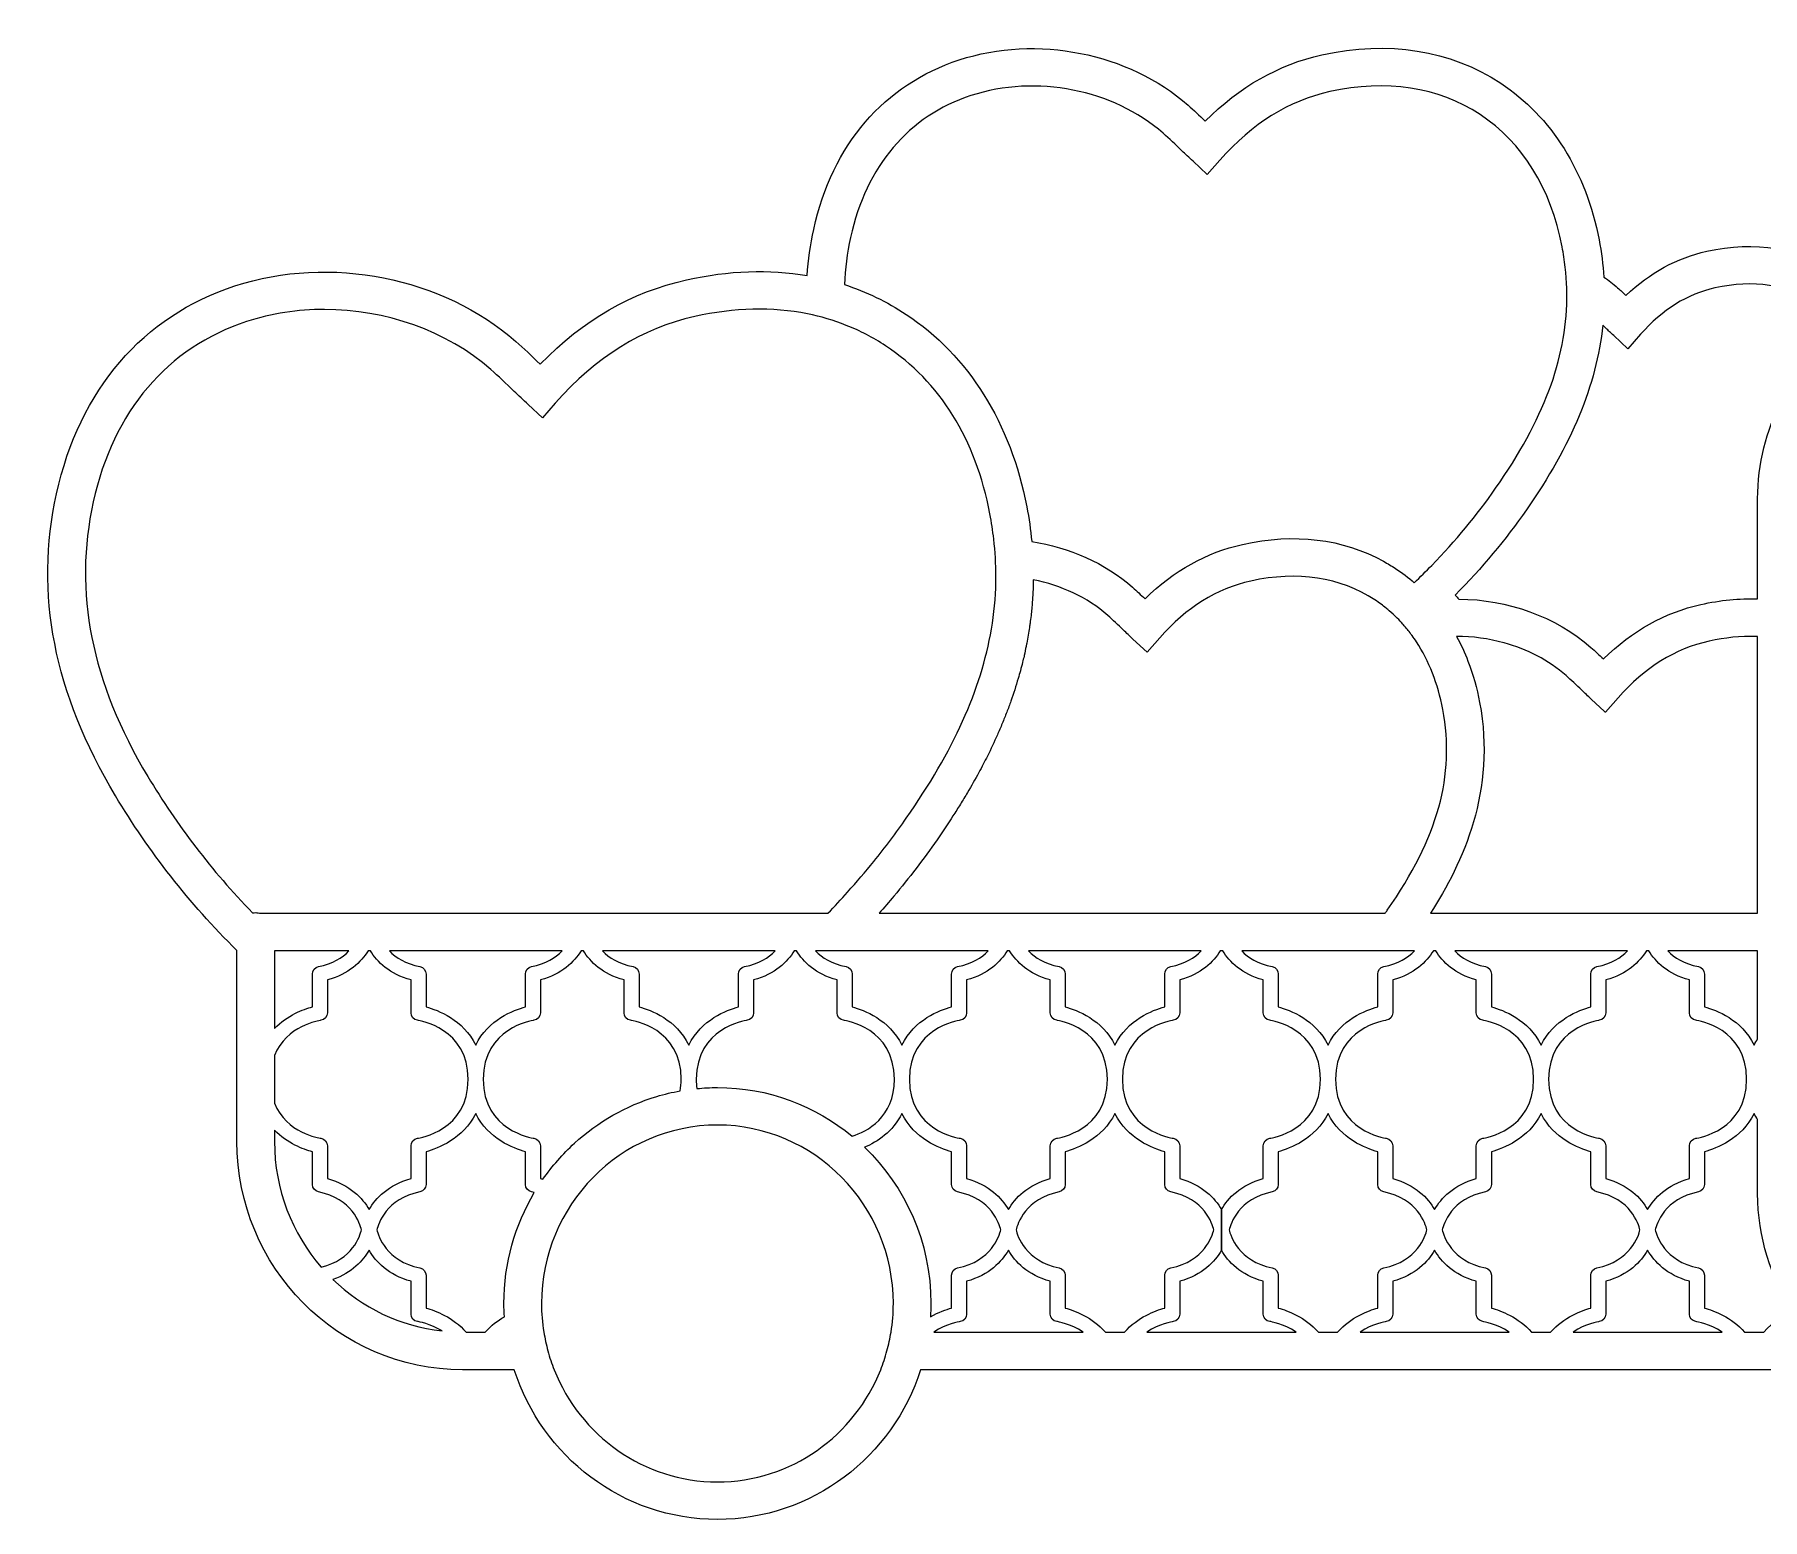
# Model space of a CAD drawing. Extents: x 14 to 2068, y -1996 to -61.
# Drawn here: x 446.2 to 676.1, y -1557.9 to -1360.3 of the extents above; entities that cross this region are included whole.
import ezdxf

# ---------------------------------------------------------------- set-up
doc = ezdxf.new("R2010")
doc.units = 0
doc.header["$MEASUREMENT"] = 0
doc.layers.add('Layer 1', color=7, linetype='Continuous', lineweight=0)

msp = doc.modelspace()

# ---------------------------------------------------------------- linework, layer by layer
at = {"layer": 'Layer 1'}
for points, knots in [([(764.57, -1394.23), (764.57, -1394.23), (703.01, -1394.23), (703.01, -1394.23), (698.81, -1394.23), (694.84, -1395.18), (691.28, -1396.89), (689.84, -1394.91), (688.07, -1393.21), (686.05, -1391.88), (681.22, -1388.7), (675.07, -1387.72), (668.73, -1389.13), (664.77, -1390.01), (661.16, -1391.99), (657.96, -1395.01), (657.59, -1394.66), (657.23, -1394.33), (656.86, -1394), (656.28, -1393.48), (655.66, -1393), (655.01, -1392.56), (654.91, -1390.92), (654.7, -1389.28), (654.39, -1387.63), (652.68, -1378.61), (648.03, -1371.2), (641.3, -1366.77), (634.58, -1362.34), (626.34, -1361.04), (617.48, -1363.01), (611.75, -1364.28), (606.54, -1367.24), (601.96, -1371.8), (601.16, -1371.04), (600.43, -1370.36), (599.68, -1369.69), (591.78, -1362.72), (579.54, -1360.3), (569.22, -1363.67), (559.22, -1366.94), (552.34, -1374.94), (549.86, -1386.22), (549.41, -1388.27), (549.12, -1390.31), (549, -1392.36), (543.95, -1391.5), (538.54, -1391.69), (532.93, -1392.94), (525.62, -1394.56), (519.23, -1398.24), (513.46, -1404.16), (512.28, -1403.04), (511.27, -1402.08), (510.19, -1401.13), (500.5, -1392.57), (485.48, -1389.61), (472.82, -1393.74), (460.56, -1397.74), (452.13, -1407.57), (449.08, -1421.41), (446.16, -1434.72), (448.73, -1447.87), (456.93, -1461.6), (461.37, -1469.02), (466.71, -1475.85), (473.09, -1482.2), (473.09, -1482.2), (473.09, -1507.6), (473.09, -1507.6), (473.09, -1524.34), (486.56, -1537.96), (503.11, -1537.96), (503.11, -1537.96), (510.01, -1537.96), (510.01, -1537.96), (513.69, -1549.51), (524.42, -1557.89), (537.04, -1557.89), (549.67, -1557.89), (560.4, -1549.51), (564.09, -1537.96), (564.09, -1537.96), (688.19, -1537.96), (688.19, -1537.96), (688.58, -1538.22), (688.98, -1538.47), (689.39, -1538.7), (693.29, -1549.87), (703.83, -1557.89), (716.18, -1557.89), (727.14, -1557.89), (736.66, -1551.58), (741.4, -1542.37), (741.4, -1542.37), (764.57, -1542.37), (764.57, -1542.37), (779.75, -1542.37), (792.09, -1529.88), (792.09, -1514.53), (792.09, -1514.53), (792.09, -1422.06), (792.09, -1422.06), (792.09, -1406.71), (779.75, -1394.23), (764.57, -1394.23)], [0, 0, 0, 0, 1, 1, 1, 2, 2, 2, 3, 3, 3, 4, 4, 4, 5, 5, 5, 6, 6, 6, 7, 7, 7, 8, 8, 8, 9, 9, 9, 10, 10, 10, 11, 11, 11, 12, 12, 12, 13, 13, 13, 14, 14, 14, 15, 15, 15, 16, 16, 16, 17, 17, 17, 18, 18, 18, 19, 19, 19, 20, 20, 20, 21, 21, 21, 22, 22, 22, 23, 23, 23, 24, 24, 24, 25, 25, 25, 26, 26, 26, 27, 27, 27, 28, 28, 28, 29, 29, 29, 30, 30, 30, 31, 31, 31, 32, 32, 32, 33, 33, 33, 34, 34, 34, 35, 35, 35, 35]), ([(554.75, -1387.3), (556.83, -1377.82), (562.52, -1371.12), (570.78, -1368.42), (579.47, -1365.58), (589.75, -1367.6), (596.37, -1373.44), (597.19, -1374.16), (597.98, -1374.92), (598.87, -1375.76), (599.33, -1376.2), (599.82, -1376.66), (600.35, -1377.16), (600.35, -1377.16), (602.23, -1378.92), (602.23, -1378.92), (602.23, -1378.92), (603.93, -1376.99), (603.93, -1376.99), (608.27, -1372.09), (613.06, -1369.11), (618.56, -1367.89), (626.07, -1366.22), (632.98, -1367.27), (638.55, -1370.94), (644.22, -1374.68), (648, -1380.77), (649.47, -1388.56), (649.55, -1389), (649.63, -1389.44), (649.69, -1389.87), (649.98, -1391.74), (650.12, -1393.59), (650.09, -1395.44), (650.02, -1403.55), (646.97, -1411.58), (640.62, -1420.67), (638.11, -1424.27), (635.28, -1427.69), (632.11, -1430.94), (631.36, -1431.72), (630.59, -1432.49), (629.79, -1433.24), (629, -1432.55), (628.17, -1431.92), (627.3, -1431.35), (626.78, -1431.01), (626.25, -1430.69), (625.71, -1430.39), (620.27, -1427.39), (613.83, -1426.6), (606.94, -1428.14), (602.16, -1429.2), (597.8, -1431.63), (593.96, -1435.37), (593.39, -1434.84), (592.85, -1434.34), (592.31, -1433.85), (588.64, -1430.61), (583.88, -1428.53), (578.88, -1427.76), (578.73, -1426.22), (578.51, -1424.69), (578.22, -1423.14), (576.12, -1412.06), (570.42, -1402.97), (562.17, -1397.53), (559.6, -1395.84), (556.85, -1394.51), (553.95, -1393.57), (554.02, -1391.48), (554.29, -1389.39), (554.75, -1387.3)], [0, 0, 0, 0, 1, 1, 1, 2, 2, 2, 3, 3, 3, 4, 4, 4, 5, 5, 5, 6, 6, 6, 7, 7, 7, 8, 8, 8, 9, 9, 9, 10, 10, 10, 11, 11, 11, 12, 12, 12, 13, 13, 13, 14, 14, 14, 15, 15, 15, 16, 16, 16, 17, 17, 17, 18, 18, 18, 19, 19, 19, 20, 20, 20, 21, 21, 21, 22, 22, 22, 23, 23, 23, 24, 24, 24, 24]), ([(654.88, -1398.98), (655.01, -1399.1), (655.14, -1399.23), (655.28, -1399.36), (655.61, -1399.67), (655.96, -1400), (656.33, -1400.35), (656.33, -1400.35), (658.21, -1402.11), (658.21, -1402.11), (658.21, -1402.11), (659.91, -1400.18), (659.91, -1400.18), (662.86, -1396.86), (666.1, -1394.84), (669.81, -1394.01), (674.9, -1392.88), (679.56, -1393.59), (683.31, -1396.05), (684.71, -1396.98), (685.94, -1398.12), (686.98, -1399.46), (680.02, -1404.5), (675.49, -1412.75), (675.49, -1422.06), (675.49, -1422.06), (675.49, -1435.39), (675.49, -1435.39), (673.06, -1435.31), (670.53, -1435.56), (667.94, -1436.14), (663.16, -1437.2), (658.8, -1439.63), (654.96, -1443.37), (654.39, -1442.84), (653.85, -1442.34), (653.31, -1441.85), (648.63, -1437.73), (642.18, -1435.46), (635.73, -1435.42), (635.56, -1435.24), (635.41, -1435.06), (635.25, -1434.88), (638.79, -1431.3), (641.93, -1427.52), (644.72, -1423.53), (650.71, -1414.95), (654.05, -1406.93), (654.88, -1398.98)], [0, 0, 0, 0, 1, 1, 1, 2, 2, 2, 3, 3, 3, 4, 4, 4, 5, 5, 5, 6, 6, 6, 7, 7, 7, 8, 8, 8, 9, 9, 9, 10, 10, 10, 11, 11, 11, 12, 12, 12, 13, 13, 13, 14, 14, 14, 15, 15, 15, 16, 16, 16, 16]), ([(475.59, -1477.14), (475.45, -1477.14), (475.31, -1477.15), (475.17, -1477.18), (469.72, -1471.54), (465.11, -1465.52), (461.23, -1459.03), (453.7, -1446.45), (451.33, -1434.49), (453.97, -1422.49), (456.61, -1410.45), (463.86, -1401.92), (474.37, -1398.49), (477.7, -1397.4), (481.21, -1396.88), (484.73, -1396.88), (492.87, -1396.88), (501.01, -1399.7), (506.89, -1404.88), (507.9, -1405.77), (508.88, -1406.7), (510.01, -1407.78), (510.59, -1408.33), (511.2, -1408.91), (511.86, -1409.53), (511.86, -1409.53), (513.74, -1411.29), (513.74, -1411.29), (513.74, -1411.29), (515.44, -1409.36), (515.44, -1409.36), (520.94, -1403.15), (527.02, -1399.37), (534.02, -1397.82), (539.3, -1396.64), (544.35, -1396.53), (549.01, -1397.46), (550.8, -1397.81), (552.54, -1398.33), (554.2, -1398.99), (556.03, -1399.71), (557.77, -1400.62), (559.42, -1401.71), (566.64, -1406.46), (571.44, -1414.19), (573.31, -1424.08), (573.52, -1425.2), (573.69, -1426.32), (573.82, -1427.43), (574.01, -1429.1), (574.11, -1430.75), (574.11, -1432.41), (574.11, -1432.66), (574.11, -1432.92), (574.1, -1433.17), (574.06, -1435.26), (573.87, -1437.34), (573.51, -1439.42), (572.15, -1447.46), (568.44, -1455.62), (562.17, -1464.59), (560.81, -1466.54), (559.37, -1468.46), (557.85, -1470.33), (556.73, -1471.71), (555.58, -1473.07), (554.37, -1474.4), (553.52, -1475.36), (552.64, -1476.3), (551.74, -1477.23), (551.74, -1477.23), (476.24, -1477.23), (476.24, -1477.23), (476.03, -1477.17), (475.81, -1477.14), (475.59, -1477.14)], [0, 0, 0, 0, 1, 1, 1, 2, 2, 2, 3, 3, 3, 4, 4, 4, 5, 5, 5, 6, 6, 6, 7, 7, 7, 8, 8, 8, 9, 9, 9, 10, 10, 10, 11, 11, 11, 12, 12, 12, 13, 13, 13, 14, 14, 14, 15, 15, 15, 16, 16, 16, 17, 17, 17, 18, 18, 18, 19, 19, 19, 20, 20, 20, 21, 21, 21, 22, 22, 22, 23, 23, 23, 24, 24, 24, 25, 25, 25, 25]), ([(558.55, -1477.23), (559.23, -1476.47), (559.88, -1475.71), (560.53, -1474.94), (562.57, -1472.51), (564.48, -1470.02), (566.27, -1467.45), (567.01, -1466.39), (567.72, -1465.33), (568.39, -1464.28), (568.73, -1463.76), (569.06, -1463.24), (569.38, -1462.72), (569.71, -1462.2), (570.02, -1461.68), (570.32, -1461.16), (570.85, -1460.27), (571.35, -1459.38), (571.83, -1458.5), (572.23, -1457.76), (572.61, -1457.03), (572.97, -1456.31), (573.45, -1455.36), (573.89, -1454.42), (574.3, -1453.49), (574.52, -1452.99), (574.74, -1452.49), (574.95, -1451.98), (574.96, -1451.98), (574.96, -1451.97), (574.96, -1451.96), (575.16, -1451.47), (575.36, -1450.97), (575.55, -1450.48), (575.75, -1449.97), (575.93, -1449.48), (576.11, -1448.98), (576.46, -1447.98), (576.78, -1446.98), (577.07, -1445.99), (577.18, -1445.64), (577.27, -1445.3), (577.36, -1444.95), (577.47, -1444.58), (577.56, -1444.2), (577.65, -1443.83), (577.72, -1443.56), (577.79, -1443.29), (577.85, -1443.02), (577.86, -1442.98), (577.87, -1442.94), (577.87, -1442.91), (577.96, -1442.51), (578.05, -1442.11), (578.13, -1441.71), (578.16, -1441.57), (578.19, -1441.43), (578.21, -1441.29), (578.35, -1440.58), (578.47, -1439.88), (578.57, -1439.18), (578.6, -1438.99), (578.63, -1438.81), (578.65, -1438.63), (578.7, -1438.29), (578.74, -1437.94), (578.78, -1437.6), (578.79, -1437.52), (578.8, -1437.44), (578.81, -1437.36), (578.82, -1437.21), (578.84, -1437.07), (578.85, -1436.93), (578.91, -1436.32), (578.96, -1435.71), (579, -1435.1), (579, -1435.05), (579, -1435), (579.01, -1434.96), (579.05, -1434.25), (579.07, -1433.55), (579.08, -1432.85), (582.78, -1433.57), (586.27, -1435.19), (589, -1437.6), (589.68, -1438.21), (590.35, -1438.84), (591.09, -1439.55), (591.48, -1439.92), (591.89, -1440.31), (592.34, -1440.73), (592.34, -1440.73), (594.22, -1442.48), (594.22, -1442.48), (594.22, -1442.48), (595.92, -1440.56), (595.92, -1440.56), (599.52, -1436.5), (603.48, -1434.03), (608.03, -1433.02), (614.24, -1431.64), (619.96, -1432.51), (624.55, -1435.53), (624.83, -1435.71), (625.11, -1435.91), (625.37, -1436.1), (625.6, -1436.27), (625.82, -1436.45), (626.04, -1436.64), (626.18, -1436.74), (626.32, -1436.86), (626.46, -1436.98), (626.8, -1437.27), (627.13, -1437.57), (627.44, -1437.88), (627.47, -1437.9), (627.5, -1437.93), (627.51, -1437.96), (627.79, -1438.22), (628.04, -1438.48), (628.27, -1438.76), (628.4, -1438.89), (628.52, -1439.02), (628.62, -1439.16), (628.75, -1439.3), (628.86, -1439.44), (628.96, -1439.58), (629.15, -1439.79), (629.31, -1440.01), (629.46, -1440.23), (629.48, -1440.24), (629.49, -1440.26), (629.49, -1440.27), (629.7, -1440.54), (629.89, -1440.82), (630.07, -1441.1), (631.75, -1443.64), (632.93, -1446.67), (633.58, -1450.1), (635.24, -1458.89), (632.96, -1467.13), (626.19, -1476.83), (626.1, -1476.96), (626, -1477.1), (625.91, -1477.23), (625.91, -1477.23), (558.55, -1477.23), (558.55, -1477.23)], [0, 0, 0, 0, 1, 1, 1, 2, 2, 2, 3, 3, 3, 4, 4, 4, 5, 5, 5, 6, 6, 6, 7, 7, 7, 8, 8, 8, 9, 9, 9, 10, 10, 10, 11, 11, 11, 12, 12, 12, 13, 13, 13, 14, 14, 14, 15, 15, 15, 16, 16, 16, 17, 17, 17, 18, 18, 18, 19, 19, 19, 20, 20, 20, 21, 21, 21, 22, 22, 22, 23, 23, 23, 24, 24, 24, 25, 25, 25, 26, 26, 26, 27, 27, 27, 28, 28, 28, 29, 29, 29, 30, 30, 30, 31, 31, 31, 32, 32, 32, 33, 33, 33, 34, 34, 34, 35, 35, 35, 36, 36, 36, 37, 37, 37, 38, 38, 38, 39, 39, 39, 40, 40, 40, 41, 41, 41, 42, 42, 42, 43, 43, 43, 44, 44, 44, 45, 45, 45, 46, 46, 46, 47, 47, 47, 48, 48, 48, 49, 49, 49, 49]), ([(631.94, -1477.23), (636.27, -1470.5), (640.71, -1460.9), (638.49, -1449.17), (638.13, -1447.26), (637.61, -1445.42), (636.93, -1443.69), (636.93, -1443.69), (636.93, -1443.68), (636.93, -1443.68), (636.5, -1442.54), (636, -1441.45), (635.43, -1440.4), (637.56, -1440.38), (639.7, -1440.67), (641.73, -1441.24), (641.73, -1441.24), (641.74, -1441.24), (641.74, -1441.24), (644.82, -1442.08), (647.68, -1443.55), (650, -1445.6), (650.68, -1446.21), (651.35, -1446.84), (652.09, -1447.55), (652.48, -1447.92), (652.89, -1448.31), (653.34, -1448.73), (653.34, -1448.73), (655.12, -1450.39), (655.12, -1450.39), (655.12, -1450.39), (655.22, -1450.48), (655.22, -1450.48), (655.22, -1450.48), (655.24, -1450.46), (655.24, -1450.46), (655.24, -1450.46), (656.92, -1448.56), (656.92, -1448.56), (660.52, -1444.5), (664.48, -1442.03), (669.03, -1441.02), (671.17, -1440.54), (673.24, -1440.34), (675.23, -1440.39), (675.32, -1440.39), (675.41, -1440.4), (675.49, -1440.4), (675.49, -1440.4), (675.49, -1477.23), (675.49, -1477.23), (675.49, -1477.23), (631.94, -1477.23), (631.94, -1477.23)], [0, 0, 0, 0, 1, 1, 1, 2, 2, 2, 3, 3, 3, 4, 4, 4, 5, 5, 5, 6, 6, 6, 7, 7, 7, 8, 8, 8, 9, 9, 9, 10, 10, 10, 11, 11, 11, 12, 12, 12, 13, 13, 13, 14, 14, 14, 15, 15, 15, 16, 16, 16, 17, 17, 17, 18, 18, 18, 18]), ([(478.09, -1492.55), (478.09, -1492.55), (478.09, -1482.23), (478.09, -1482.23), (478.09, -1482.23), (488, -1482.23), (488, -1482.23), (487.14, -1483.12), (485.85, -1483.95), (483.94, -1484.33), (483.47, -1484.42), (483.13, -1484.83), (483.13, -1485.31), (483.13, -1485.31), (483.13, -1489.68), (483.13, -1489.68), (481.95, -1489.99), (479.8, -1490.78), (478.09, -1492.55)], [0, 0, 0, 0, 1, 1, 1, 2, 2, 2, 3, 3, 3, 4, 4, 4, 5, 5, 5, 6, 6, 6, 6]), ([(497.12, -1507.17), (496.63, -1507.23), (496.26, -1507.66), (496.26, -1508.16), (496.26, -1508.16), (496.26, -1512.53), (496.26, -1512.53), (493.24, -1513.34), (491.58, -1515.13), (490.69, -1516.65), (489.8, -1515.13), (488.15, -1513.34), (485.13, -1512.53), (485.13, -1512.53), (485.13, -1508.16), (485.13, -1508.16), (485.13, -1507.66), (484.76, -1507.23), (484.27, -1507.17), (484.04, -1507.14), (479.67, -1506.47), (478.09, -1502.5), (478.09, -1502.5), (478.09, -1496.15), (478.09, -1496.15), (479.67, -1492.18), (484.04, -1491.5), (484.27, -1491.47), (484.76, -1491.4), (485.13, -1490.98), (485.13, -1490.48), (485.13, -1490.48), (485.13, -1486.1), (485.13, -1486.1), (487.99, -1485.33), (489.62, -1483.69), (490.54, -1482.23), (490.54, -1482.23), (490.85, -1482.23), (490.85, -1482.23), (491.77, -1483.69), (493.39, -1485.33), (496.26, -1486.1), (496.26, -1486.1), (496.26, -1490.48), (496.26, -1490.48), (496.26, -1490.97), (496.63, -1491.4), (497.12, -1491.47), (497.39, -1491.51), (503.87, -1492.52), (503.87, -1499.32), (503.87, -1506.12), (497.39, -1507.13), (497.12, -1507.17)], [0, 0, 0, 0, 1, 1, 1, 2, 2, 2, 3, 3, 3, 4, 4, 4, 5, 5, 5, 6, 6, 6, 7, 7, 7, 8, 8, 8, 9, 9, 9, 10, 10, 10, 11, 11, 11, 12, 12, 12, 13, 13, 13, 14, 14, 14, 15, 15, 15, 16, 16, 16, 17, 17, 17, 18, 18, 18, 18]), ([(498.26, -1489.68), (498.26, -1489.68), (498.26, -1485.31), (498.26, -1485.31), (498.26, -1484.83), (497.92, -1484.42), (497.45, -1484.33), (495.53, -1483.95), (494.25, -1483.12), (493.38, -1482.23), (493.38, -1482.23), (516.36, -1482.23), (516.36, -1482.23), (515.5, -1483.12), (514.21, -1483.95), (512.29, -1484.33), (511.83, -1484.42), (511.49, -1484.83), (511.49, -1485.31), (511.49, -1485.31), (511.49, -1489.68), (511.49, -1489.68), (509.9, -1490.1), (506.55, -1491.39), (504.87, -1494.76), (503.2, -1491.39), (499.84, -1490.1), (498.26, -1489.68)], [0, 0, 0, 0, 1, 1, 1, 2, 2, 2, 3, 3, 3, 4, 4, 4, 5, 5, 5, 6, 6, 6, 7, 7, 7, 8, 8, 8, 9, 9, 9, 9]), ([(513.49, -1512.53), (513.49, -1512.53), (513.49, -1508.16), (513.49, -1508.16), (513.49, -1507.66), (513.12, -1507.24), (512.63, -1507.17), (512.35, -1507.13), (505.87, -1506.12), (505.87, -1499.32), (505.87, -1492.52), (512.35, -1491.51), (512.62, -1491.47), (513.12, -1491.4), (513.49, -1490.98), (513.49, -1490.48), (513.49, -1490.48), (513.49, -1486.1), (513.49, -1486.1), (516.35, -1485.33), (517.98, -1483.69), (518.9, -1482.23), (518.9, -1482.23), (519.21, -1482.23), (519.21, -1482.23), (520.13, -1483.69), (521.75, -1485.33), (524.62, -1486.1), (524.62, -1486.1), (524.62, -1490.48), (524.62, -1490.48), (524.62, -1490.98), (524.99, -1491.4), (525.48, -1491.47), (525.76, -1491.5), (532.23, -1492.48), (532.23, -1499.32), (532.23, -1499.87), (532.17, -1500.38), (532.09, -1500.86), (531.03, -1501.05), (529.98, -1501.29), (528.97, -1501.6), (524.86, -1502.83), (521.13, -1504.98), (518.02, -1507.83), (516.44, -1509.26), (515.04, -1510.88), (513.81, -1512.63), (513.7, -1512.6), (513.6, -1512.56), (513.49, -1512.53)], [0, 0, 0, 0, 1, 1, 1, 2, 2, 2, 3, 3, 3, 4, 4, 4, 5, 5, 5, 6, 6, 6, 7, 7, 7, 8, 8, 8, 9, 9, 9, 10, 10, 10, 11, 11, 11, 12, 12, 12, 13, 13, 13, 14, 14, 14, 15, 15, 15, 16, 16, 16, 17, 17, 17, 17]), ([(525.81, -1484.33), (523.89, -1483.95), (522.61, -1483.12), (521.74, -1482.23), (521.74, -1482.23), (544.72, -1482.23), (544.72, -1482.23), (543.86, -1483.12), (542.57, -1483.95), (540.65, -1484.33), (540.18, -1484.42), (539.85, -1484.83), (539.85, -1485.31), (539.85, -1485.31), (539.85, -1489.68), (539.85, -1489.68), (538.26, -1490.1), (534.91, -1491.39), (533.23, -1494.76), (531.56, -1491.39), (528.2, -1490.1), (526.62, -1489.68), (526.62, -1489.68), (526.62, -1485.31), (526.62, -1485.31), (526.62, -1484.83), (526.28, -1484.42), (525.81, -1484.33)], [0, 0, 0, 0, 1, 1, 1, 2, 2, 2, 3, 3, 3, 4, 4, 4, 5, 5, 5, 6, 6, 6, 7, 7, 7, 8, 8, 8, 9, 9, 9, 9]), ([(534.23, -1499.32), (534.23, -1492.52), (540.71, -1491.51), (540.98, -1491.47), (541.48, -1491.4), (541.85, -1490.98), (541.85, -1490.48), (541.85, -1490.48), (541.85, -1486.1), (541.85, -1486.1), (544.71, -1485.33), (546.34, -1483.69), (547.26, -1482.23), (547.26, -1482.23), (547.57, -1482.23), (547.57, -1482.23), (548.49, -1483.69), (550.11, -1485.33), (552.98, -1486.1), (552.98, -1486.1), (552.98, -1490.48), (552.98, -1490.48), (552.98, -1490.98), (553.34, -1491.4), (553.84, -1491.47), (554.12, -1491.5), (560.59, -1492.48), (560.59, -1499.32), (560.59, -1504.44), (556.92, -1506.27), (554.99, -1506.89), (550.09, -1502.84), (543.84, -1500.41), (537.04, -1500.41), (536.12, -1500.41), (535.21, -1500.47), (534.31, -1500.55), (534.26, -1500.16), (534.23, -1499.75), (534.23, -1499.32)], [0, 0, 0, 0, 1, 1, 1, 2, 2, 2, 3, 3, 3, 4, 4, 4, 5, 5, 5, 6, 6, 6, 7, 7, 7, 8, 8, 8, 9, 9, 9, 10, 10, 10, 11, 11, 11, 12, 12, 12, 13, 13, 13, 13]), ([(554.98, -1489.68), (554.98, -1489.68), (554.98, -1485.31), (554.98, -1485.31), (554.98, -1484.83), (554.64, -1484.42), (554.17, -1484.33), (552.25, -1483.95), (550.97, -1483.12), (550.1, -1482.23), (550.1, -1482.23), (573.08, -1482.23), (573.08, -1482.23), (572.22, -1483.12), (570.93, -1483.95), (569.01, -1484.33), (568.54, -1484.42), (568.21, -1484.83), (568.21, -1485.31), (568.21, -1485.31), (568.21, -1489.68), (568.21, -1489.68), (566.62, -1490.1), (563.27, -1491.39), (561.59, -1494.76), (559.92, -1491.39), (556.56, -1490.1), (554.98, -1489.68)], [0, 0, 0, 0, 1, 1, 1, 2, 2, 2, 3, 3, 3, 4, 4, 4, 5, 5, 5, 6, 6, 6, 7, 7, 7, 8, 8, 8, 9, 9, 9, 9]), ([(582.2, -1507.17), (581.7, -1507.23), (581.34, -1507.66), (581.34, -1508.16), (581.34, -1508.16), (581.34, -1512.53), (581.34, -1512.53), (578.31, -1513.34), (576.66, -1515.13), (575.77, -1516.65), (574.88, -1515.13), (573.23, -1513.34), (570.21, -1512.53), (570.21, -1512.53), (570.21, -1508.16), (570.21, -1508.16), (570.21, -1507.66), (569.84, -1507.23), (569.34, -1507.17), (569.07, -1507.13), (562.59, -1506.16), (562.59, -1499.32), (562.59, -1492.52), (569.07, -1491.51), (569.34, -1491.47), (569.84, -1491.4), (570.21, -1490.98), (570.21, -1490.48), (570.21, -1490.48), (570.21, -1486.1), (570.21, -1486.1), (573.07, -1485.33), (574.69, -1483.69), (575.61, -1482.23), (575.61, -1482.23), (575.93, -1482.23), (575.93, -1482.23), (576.85, -1483.69), (578.47, -1485.33), (581.34, -1486.1), (581.34, -1486.1), (581.34, -1490.48), (581.34, -1490.48), (581.34, -1490.97), (581.7, -1491.4), (582.2, -1491.47), (582.47, -1491.51), (588.95, -1492.52), (588.95, -1499.32), (588.95, -1506.12), (582.47, -1507.13), (582.2, -1507.17)], [0, 0, 0, 0, 1, 1, 1, 2, 2, 2, 3, 3, 3, 4, 4, 4, 5, 5, 5, 6, 6, 6, 7, 7, 7, 8, 8, 8, 9, 9, 9, 10, 10, 10, 11, 11, 11, 12, 12, 12, 13, 13, 13, 14, 14, 14, 15, 15, 15, 16, 16, 16, 17, 17, 17, 17]), ([(583.34, -1489.68), (583.34, -1489.68), (583.34, -1485.31), (583.34, -1485.31), (583.34, -1484.83), (583, -1484.42), (582.53, -1484.33), (580.61, -1483.95), (579.32, -1483.12), (578.46, -1482.23), (578.46, -1482.23), (601.44, -1482.23), (601.44, -1482.23), (600.57, -1483.12), (599.29, -1483.95), (597.37, -1484.33), (596.9, -1484.42), (596.57, -1484.83), (596.57, -1485.31), (596.57, -1485.31), (596.57, -1489.68), (596.57, -1489.68), (594.98, -1490.1), (591.63, -1491.39), (589.95, -1494.76), (588.27, -1491.39), (584.92, -1490.1), (583.34, -1489.68)], [0, 0, 0, 0, 1, 1, 1, 2, 2, 2, 3, 3, 3, 4, 4, 4, 5, 5, 5, 6, 6, 6, 7, 7, 7, 8, 8, 8, 9, 9, 9, 9]), ([(604.13, -1532.96), (604.13, -1532.96), (604.13, -1532.96), (604.13, -1532.96), (604.13, -1532.96), (594.21, -1532.96), (594.21, -1532.96), (595.87, -1531.84), (597.56, -1531.57), (597.7, -1531.55), (598.2, -1531.49), (598.57, -1531.06), (598.57, -1530.56), (598.57, -1530.56), (598.57, -1526.19), (598.57, -1526.19), (601.59, -1525.38), (603.24, -1523.59), (604.13, -1522.07), (604.13, -1522.07), (604.13, -1520.36), (604.13, -1520.36), (604.13, -1520.36), (604.13, -1518.36), (604.13, -1518.36), (604.13, -1518.36), (604.13, -1516.65), (604.13, -1516.65), (603.24, -1515.13), (601.59, -1513.34), (598.57, -1512.53), (598.57, -1512.53), (598.57, -1508.16), (598.57, -1508.16), (598.57, -1507.66), (598.2, -1507.24), (597.7, -1507.17), (597.43, -1507.13), (590.95, -1506.12), (590.95, -1499.32), (590.95, -1492.52), (597.43, -1491.51), (597.7, -1491.47), (598.2, -1491.4), (598.57, -1490.98), (598.57, -1490.48), (598.57, -1490.48), (598.57, -1486.1), (598.57, -1486.1), (601.43, -1485.33), (603.05, -1483.69), (603.97, -1482.23), (603.97, -1482.23), (604.13, -1482.23), (604.13, -1482.23), (604.13, -1482.23), (604.13, -1482.23), (604.13, -1482.23), (604.13, -1482.23), (604.29, -1482.23), (604.29, -1482.23), (605.21, -1483.69), (606.83, -1485.33), (609.69, -1486.1), (609.69, -1486.1), (609.69, -1490.48), (609.69, -1490.48), (609.69, -1490.97), (610.06, -1491.4), (610.56, -1491.47), (610.83, -1491.51), (617.31, -1492.52), (617.31, -1499.32), (617.31, -1506.12), (610.83, -1507.13), (610.56, -1507.17), (610.06, -1507.23), (609.69, -1507.66), (609.69, -1508.16), (609.69, -1508.16), (609.69, -1512.53), (609.69, -1512.53), (606.67, -1513.34), (605.02, -1515.13), (604.13, -1516.65), (604.13, -1516.65), (604.13, -1518.36), (604.13, -1518.36), (604.13, -1518.36), (604.13, -1520.36), (604.13, -1520.36), (604.13, -1520.36), (604.13, -1522.07), (604.13, -1522.07), (605.02, -1523.59), (606.67, -1525.38), (609.69, -1526.19), (609.69, -1526.19), (609.69, -1530.56), (609.69, -1530.56), (609.69, -1531.06), (610.06, -1531.49), (610.56, -1531.55), (610.7, -1531.57), (612.41, -1531.83), (614.08, -1532.96), (614.08, -1532.96), (604.13, -1532.96), (604.13, -1532.96)], [0, 0, 0, 0, 1, 1, 1, 2, 2, 2, 3, 3, 3, 4, 4, 4, 5, 5, 5, 6, 6, 6, 7, 7, 7, 8, 8, 8, 9, 9, 9, 10, 10, 10, 11, 11, 11, 12, 12, 12, 13, 13, 13, 14, 14, 14, 15, 15, 15, 16, 16, 16, 17, 17, 17, 18, 18, 18, 19, 19, 19, 20, 20, 20, 21, 21, 21, 22, 22, 22, 23, 23, 23, 24, 24, 24, 25, 25, 25, 26, 26, 26, 27, 27, 27, 28, 28, 28, 29, 29, 29, 30, 30, 30, 31, 31, 31, 32, 32, 32, 33, 33, 33, 34, 34, 34, 35, 35, 35, 36, 36, 36, 36]), ([(610.89, -1484.33), (608.97, -1483.95), (607.68, -1483.12), (606.82, -1482.23), (606.82, -1482.23), (629.8, -1482.23), (629.8, -1482.23), (628.93, -1483.12), (627.65, -1483.95), (625.73, -1484.33), (625.26, -1484.42), (624.92, -1484.83), (624.92, -1485.31), (624.92, -1485.31), (624.92, -1489.68), (624.92, -1489.68), (623.34, -1490.1), (619.99, -1491.39), (618.31, -1494.76), (616.63, -1491.39), (613.28, -1490.1), (611.69, -1489.68), (611.69, -1489.68), (611.69, -1485.31), (611.69, -1485.31), (611.69, -1484.83), (611.36, -1484.42), (610.89, -1484.33)], [0, 0, 0, 0, 1, 1, 1, 2, 2, 2, 3, 3, 3, 4, 4, 4, 5, 5, 5, 6, 6, 6, 7, 7, 7, 8, 8, 8, 9, 9, 9, 9]), ([(638.92, -1507.17), (638.42, -1507.23), (638.05, -1507.66), (638.05, -1508.16), (638.05, -1508.16), (638.05, -1512.53), (638.05, -1512.53), (635.03, -1513.34), (633.38, -1515.13), (632.49, -1516.65), (631.6, -1515.13), (629.95, -1513.34), (626.92, -1512.53), (626.92, -1512.53), (626.92, -1508.16), (626.92, -1508.16), (626.92, -1507.66), (626.56, -1507.24), (626.06, -1507.17), (625.79, -1507.13), (619.31, -1506.12), (619.31, -1499.32), (619.31, -1492.52), (625.79, -1491.51), (626.06, -1491.47), (626.56, -1491.4), (626.92, -1490.98), (626.92, -1490.48), (626.92, -1490.48), (626.92, -1486.1), (626.92, -1486.1), (629.79, -1485.33), (631.41, -1483.69), (632.33, -1482.23), (632.33, -1482.23), (632.65, -1482.23), (632.65, -1482.23), (633.57, -1483.69), (635.19, -1485.33), (638.05, -1486.1), (638.05, -1486.1), (638.05, -1490.48), (638.05, -1490.48), (638.05, -1490.98), (638.42, -1491.4), (638.92, -1491.47), (639.19, -1491.5), (645.67, -1492.48), (645.67, -1499.32), (645.67, -1506.12), (639.19, -1507.13), (638.92, -1507.17)], [0, 0, 0, 0, 1, 1, 1, 2, 2, 2, 3, 3, 3, 4, 4, 4, 5, 5, 5, 6, 6, 6, 7, 7, 7, 8, 8, 8, 9, 9, 9, 10, 10, 10, 11, 11, 11, 12, 12, 12, 13, 13, 13, 14, 14, 14, 15, 15, 15, 16, 16, 16, 17, 17, 17, 17]), ([(640.05, -1489.68), (640.05, -1489.68), (640.05, -1485.31), (640.05, -1485.31), (640.05, -1484.83), (639.72, -1484.42), (639.25, -1484.33), (637.33, -1483.95), (636.04, -1483.12), (635.18, -1482.23), (635.18, -1482.23), (658.16, -1482.23), (658.16, -1482.23), (657.29, -1483.12), (656.01, -1483.95), (654.09, -1484.33), (653.62, -1484.42), (653.28, -1484.83), (653.28, -1485.31), (653.28, -1485.31), (653.28, -1489.68), (653.28, -1489.68), (651.7, -1490.1), (648.34, -1491.39), (646.67, -1494.76), (644.99, -1491.39), (641.64, -1490.1), (640.05, -1489.68)], [0, 0, 0, 0, 1, 1, 1, 2, 2, 2, 3, 3, 3, 4, 4, 4, 5, 5, 5, 6, 6, 6, 7, 7, 7, 8, 8, 8, 9, 9, 9, 9]), ([(667.28, -1507.17), (666.78, -1507.23), (666.41, -1507.66), (666.41, -1508.16), (666.41, -1508.16), (666.41, -1512.53), (666.41, -1512.53), (663.39, -1513.34), (661.74, -1515.13), (660.85, -1516.65), (659.96, -1515.13), (658.31, -1513.34), (655.28, -1512.53), (655.28, -1512.53), (655.28, -1508.16), (655.28, -1508.16), (655.28, -1507.66), (654.92, -1507.23), (654.42, -1507.17), (654.14, -1507.13), (647.67, -1506.16), (647.67, -1499.32), (647.67, -1492.52), (654.15, -1491.51), (654.42, -1491.47), (654.92, -1491.4), (655.28, -1490.98), (655.28, -1490.48), (655.28, -1490.48), (655.28, -1486.1), (655.28, -1486.1), (658.15, -1485.33), (659.77, -1483.69), (660.69, -1482.23), (660.69, -1482.23), (661, -1482.23), (661, -1482.23), (661.92, -1483.69), (663.55, -1485.33), (666.41, -1486.1), (666.41, -1486.1), (666.41, -1490.48), (666.41, -1490.48), (666.41, -1490.98), (666.78, -1491.4), (667.28, -1491.47), (667.55, -1491.5), (674.03, -1492.48), (674.03, -1499.32), (674.03, -1506.12), (667.55, -1507.13), (667.28, -1507.17)], [0, 0, 0, 0, 1, 1, 1, 2, 2, 2, 3, 3, 3, 4, 4, 4, 5, 5, 5, 6, 6, 6, 7, 7, 7, 8, 8, 8, 9, 9, 9, 10, 10, 10, 11, 11, 11, 12, 12, 12, 13, 13, 13, 14, 14, 14, 15, 15, 15, 16, 16, 16, 17, 17, 17, 17]), ([(675.03, -1494.76), (673.35, -1491.39), (670, -1490.1), (668.41, -1489.68), (668.41, -1489.68), (668.41, -1485.31), (668.41, -1485.31), (668.41, -1484.83), (668.08, -1484.42), (667.61, -1484.33), (665.69, -1483.95), (664.4, -1483.12), (663.54, -1482.23), (663.54, -1482.23), (675.49, -1482.23), (675.49, -1482.23), (675.49, -1482.23), (675.49, -1493.95), (675.49, -1493.95), (675.32, -1494.21), (675.17, -1494.48), (675.03, -1494.76)], [0, 0, 0, 0, 1, 1, 1, 2, 2, 2, 3, 3, 3, 4, 4, 4, 5, 5, 5, 6, 6, 6, 7, 7, 7, 7]), ([(508.63, -1529.15), (508.63, -1529.74), (508.65, -1530.33), (508.69, -1530.91), (507.82, -1531.4), (506.93, -1532.07), (506.15, -1532.96), (506.15, -1532.96), (503.6, -1532.96), (503.6, -1532.96), (501.84, -1530.97), (499.5, -1530.1), (498.26, -1529.76), (498.26, -1529.76), (498.26, -1525.4), (498.26, -1525.4), (498.26, -1524.92), (497.92, -1524.51), (497.45, -1524.42), (492.94, -1523.53), (491.9, -1520.13), (491.71, -1519.36), (491.9, -1518.58), (492.95, -1515.19), (497.45, -1514.3), (497.92, -1514.21), (498.26, -1513.8), (498.26, -1513.32), (498.26, -1513.32), (498.26, -1508.96), (498.26, -1508.96), (499.84, -1508.53), (503.2, -1507.25), (504.87, -1503.87), (506.55, -1507.25), (509.9, -1508.53), (511.49, -1508.96), (511.49, -1508.96), (511.49, -1513.32), (511.49, -1513.32), (511.49, -1513.8), (511.83, -1514.21), (512.29, -1514.3), (512.43, -1514.33), (512.54, -1514.36), (512.67, -1514.4), (510.11, -1518.71), (508.63, -1523.76), (508.63, -1529.15)], [0, 0, 0, 0, 1, 1, 1, 2, 2, 2, 3, 3, 3, 4, 4, 4, 5, 5, 5, 6, 6, 6, 7, 7, 7, 8, 8, 8, 9, 9, 9, 10, 10, 10, 11, 11, 11, 12, 12, 12, 13, 13, 13, 14, 14, 14, 15, 15, 15, 16, 16, 16, 16]), ([(556.64, -1508.37), (558.31, -1507.65), (560.38, -1506.31), (561.59, -1503.87), (563.27, -1507.25), (566.62, -1508.53), (568.21, -1508.96), (568.21, -1508.96), (568.21, -1513.32), (568.21, -1513.32), (568.21, -1513.8), (568.54, -1514.21), (569.01, -1514.3), (573.52, -1515.19), (574.57, -1518.59), (574.75, -1519.36), (574.56, -1520.14), (573.52, -1523.53), (569.01, -1524.42), (568.54, -1524.51), (568.21, -1524.92), (568.21, -1525.4), (568.21, -1525.4), (568.21, -1529.76), (568.21, -1529.76), (567.51, -1529.95), (566.48, -1530.3), (565.39, -1530.92), (565.43, -1530.33), (565.46, -1529.74), (565.46, -1529.15), (565.46, -1520.98), (562.07, -1513.61), (556.64, -1508.37)], [0, 0, 0, 0, 1, 1, 1, 2, 2, 2, 3, 3, 3, 4, 4, 4, 5, 5, 5, 6, 6, 6, 7, 7, 7, 8, 8, 8, 9, 9, 9, 10, 10, 10, 11, 11, 11, 11]), ([(588.68, -1532.96), (586.92, -1530.97), (584.58, -1530.1), (583.34, -1529.76), (583.34, -1529.76), (583.34, -1525.4), (583.34, -1525.4), (583.34, -1524.92), (583, -1524.51), (582.53, -1524.42), (578.02, -1523.53), (576.97, -1520.13), (576.79, -1519.36), (576.98, -1518.58), (578.03, -1515.19), (582.53, -1514.3), (583, -1514.21), (583.34, -1513.8), (583.34, -1513.32), (583.34, -1513.32), (583.34, -1508.96), (583.34, -1508.96), (584.92, -1508.53), (588.27, -1507.25), (589.95, -1503.87), (591.63, -1507.25), (594.98, -1508.53), (596.57, -1508.96), (596.57, -1508.96), (596.57, -1513.32), (596.57, -1513.32), (596.57, -1513.8), (596.9, -1514.21), (597.37, -1514.3), (601.88, -1515.19), (602.93, -1518.59), (603.11, -1519.36), (602.92, -1520.14), (601.87, -1523.53), (597.37, -1524.42), (596.9, -1524.51), (596.57, -1524.92), (596.57, -1525.4), (596.57, -1525.4), (596.57, -1529.76), (596.57, -1529.76), (595.32, -1530.1), (592.98, -1530.97), (591.22, -1532.96), (591.22, -1532.96), (588.68, -1532.96), (588.68, -1532.96)], [0, 0, 0, 0, 1, 1, 1, 2, 2, 2, 3, 3, 3, 4, 4, 4, 5, 5, 5, 6, 6, 6, 7, 7, 7, 8, 8, 8, 9, 9, 9, 10, 10, 10, 11, 11, 11, 12, 12, 12, 13, 13, 13, 14, 14, 14, 15, 15, 15, 16, 16, 16, 17, 17, 17, 17]), ([(617.04, -1532.96), (615.28, -1530.97), (612.94, -1530.1), (611.69, -1529.76), (611.69, -1529.76), (611.69, -1525.4), (611.69, -1525.4), (611.69, -1524.92), (611.36, -1524.51), (610.89, -1524.42), (606.38, -1523.53), (605.33, -1520.13), (605.15, -1519.36), (605.34, -1518.58), (606.39, -1515.19), (610.89, -1514.3), (611.36, -1514.21), (611.69, -1513.8), (611.69, -1513.32), (611.69, -1513.32), (611.69, -1508.96), (611.69, -1508.96), (613.28, -1508.53), (616.63, -1507.25), (618.31, -1503.87), (619.99, -1507.25), (623.34, -1508.53), (624.92, -1508.96), (624.92, -1508.96), (624.92, -1513.32), (624.92, -1513.32), (624.92, -1513.8), (625.26, -1514.21), (625.73, -1514.3), (630.24, -1515.19), (631.29, -1518.59), (631.47, -1519.36), (631.28, -1520.14), (630.23, -1523.53), (625.73, -1524.42), (625.26, -1524.51), (624.92, -1524.92), (624.92, -1525.4), (624.92, -1525.4), (624.92, -1529.76), (624.92, -1529.76), (623.68, -1530.1), (621.34, -1530.97), (619.58, -1532.96), (619.58, -1532.96), (617.04, -1532.96), (617.04, -1532.96)], [0, 0, 0, 0, 1, 1, 1, 2, 2, 2, 3, 3, 3, 4, 4, 4, 5, 5, 5, 6, 6, 6, 7, 7, 7, 8, 8, 8, 9, 9, 9, 10, 10, 10, 11, 11, 11, 12, 12, 12, 13, 13, 13, 14, 14, 14, 15, 15, 15, 16, 16, 16, 17, 17, 17, 17]), ([(645.4, -1532.96), (643.64, -1530.97), (641.3, -1530.1), (640.05, -1529.76), (640.05, -1529.76), (640.05, -1525.4), (640.05, -1525.4), (640.05, -1524.92), (639.72, -1524.51), (639.25, -1524.42), (634.74, -1523.53), (633.69, -1520.13), (633.51, -1519.36), (633.7, -1518.58), (634.74, -1515.19), (639.25, -1514.3), (639.72, -1514.21), (640.05, -1513.8), (640.05, -1513.32), (640.05, -1513.32), (640.05, -1508.96), (640.05, -1508.96), (641.64, -1508.53), (644.99, -1507.25), (646.67, -1503.87), (648.34, -1507.25), (651.7, -1508.53), (653.28, -1508.96), (653.28, -1508.96), (653.28, -1513.32), (653.28, -1513.32), (653.28, -1513.8), (653.62, -1514.21), (654.09, -1514.3), (658.6, -1515.19), (659.65, -1518.59), (659.83, -1519.36), (659.64, -1520.14), (658.59, -1523.53), (654.09, -1524.42), (653.62, -1524.51), (653.28, -1524.92), (653.28, -1525.4), (653.28, -1525.4), (653.28, -1529.76), (653.28, -1529.76), (652.04, -1530.1), (649.7, -1530.97), (647.94, -1532.96), (647.94, -1532.96), (645.4, -1532.96), (645.4, -1532.96)], [0, 0, 0, 0, 1, 1, 1, 2, 2, 2, 3, 3, 3, 4, 4, 4, 5, 5, 5, 6, 6, 6, 7, 7, 7, 8, 8, 8, 9, 9, 9, 10, 10, 10, 11, 11, 11, 12, 12, 12, 13, 13, 13, 14, 14, 14, 15, 15, 15, 16, 16, 16, 17, 17, 17, 17]), ([(673.76, -1532.96), (672, -1530.97), (669.66, -1530.1), (668.41, -1529.76), (668.41, -1529.76), (668.41, -1525.4), (668.41, -1525.4), (668.41, -1524.92), (668.08, -1524.51), (667.61, -1524.42), (663.1, -1523.53), (662.05, -1520.13), (661.87, -1519.36), (662.05, -1518.58), (663.1, -1515.19), (667.61, -1514.3), (668.08, -1514.21), (668.41, -1513.8), (668.41, -1513.32), (668.41, -1513.32), (668.41, -1508.96), (668.41, -1508.96), (670, -1508.53), (673.35, -1507.25), (675.03, -1503.87), (675.17, -1504.15), (675.32, -1504.42), (675.49, -1504.68), (675.49, -1504.68), (675.49, -1514.53), (675.49, -1514.53), (675.49, -1520.35), (677.27, -1525.75), (680.3, -1530.22), (679.06, -1530.71), (677.54, -1531.55), (676.3, -1532.96), (676.3, -1532.96), (673.76, -1532.96), (673.76, -1532.96)], [0, 0, 0, 0, 1, 1, 1, 2, 2, 2, 3, 3, 3, 4, 4, 4, 5, 5, 5, 6, 6, 6, 7, 7, 7, 8, 8, 8, 9, 9, 9, 10, 10, 10, 11, 11, 11, 12, 12, 12, 13, 13, 13, 13]), ([(478.09, -1507.6), (478.09, -1507.6), (478.09, -1506.09), (478.09, -1506.09), (479.8, -1507.85), (481.95, -1508.64), (483.13, -1508.96), (483.13, -1508.96), (483.13, -1513.32), (483.13, -1513.32), (483.13, -1513.8), (483.47, -1514.21), (483.94, -1514.3), (488.44, -1515.19), (489.49, -1518.59), (489.67, -1519.36), (489.49, -1520.12), (488.49, -1523.32), (484.32, -1524.32), (480.44, -1519.85), (478.09, -1514), (478.09, -1507.6)], [0, 0, 0, 0, 1, 1, 1, 2, 2, 2, 3, 3, 3, 4, 4, 4, 5, 5, 5, 6, 6, 6, 7, 7, 7, 7]), ([(560.15, -1532.96), (560.02, -1533.81), (559.83, -1534.65), (559.61, -1535.46), (559.38, -1536.32), (559.1, -1537.15), (558.78, -1537.96), (555.32, -1546.7), (546.88, -1552.89), (537.04, -1552.89), (527.21, -1552.89), (518.77, -1546.7), (515.31, -1537.96), (514.99, -1537.15), (514.71, -1536.32), (514.48, -1535.46), (514.26, -1534.65), (514.08, -1533.81), (513.94, -1532.96), (513.74, -1531.72), (513.63, -1530.45), (513.63, -1529.15), (513.63, -1516.06), (524.14, -1505.41), (537.04, -1505.41), (549.95, -1505.41), (560.46, -1516.06), (560.46, -1529.15), (560.46, -1530.45), (560.35, -1531.72), (560.15, -1532.96)], [0, 0, 0, 0, 1, 1, 1, 2, 2, 2, 3, 3, 3, 4, 4, 4, 5, 5, 5, 6, 6, 6, 7, 7, 7, 8, 8, 8, 9, 9, 9, 10, 10, 10, 10]), ([(485.87, -1525.95), (488.42, -1525.06), (489.88, -1523.46), (490.69, -1522.07), (491.58, -1523.59), (493.24, -1525.38), (496.26, -1526.19), (496.26, -1526.19), (496.26, -1530.56), (496.26, -1530.56), (496.26, -1531.06), (496.63, -1531.49), (497.12, -1531.55), (497.25, -1531.57), (498.81, -1531.81), (500.4, -1532.81), (494.79, -1532.19), (489.74, -1529.69), (485.87, -1525.95)], [0, 0, 0, 0, 1, 1, 1, 2, 2, 2, 3, 3, 3, 4, 4, 4, 5, 5, 5, 6, 6, 6, 6]), ([(565.85, -1532.96), (567.51, -1531.84), (569.21, -1531.57), (569.34, -1531.55), (569.84, -1531.49), (570.21, -1531.06), (570.21, -1530.56), (570.21, -1530.56), (570.21, -1526.19), (570.21, -1526.19), (573.23, -1525.38), (574.88, -1523.59), (575.77, -1522.07), (576.66, -1523.59), (578.31, -1525.38), (581.34, -1526.19), (581.34, -1526.19), (581.34, -1530.56), (581.34, -1530.56), (581.34, -1531.06), (581.7, -1531.49), (582.2, -1531.55), (582.34, -1531.57), (584.05, -1531.83), (585.72, -1532.96), (585.72, -1532.96), (565.85, -1532.96), (565.85, -1532.96)], [0, 0, 0, 0, 1, 1, 1, 2, 2, 2, 3, 3, 3, 4, 4, 4, 5, 5, 5, 6, 6, 6, 7, 7, 7, 8, 8, 8, 9, 9, 9, 9]), ([(622.57, -1532.96), (624.23, -1531.84), (625.92, -1531.57), (626.06, -1531.55), (626.56, -1531.49), (626.92, -1531.06), (626.92, -1530.56), (626.92, -1530.56), (626.92, -1526.19), (626.92, -1526.19), (629.95, -1525.38), (631.6, -1523.59), (632.49, -1522.07), (633.38, -1523.59), (635.03, -1525.38), (638.05, -1526.19), (638.05, -1526.19), (638.05, -1530.56), (638.05, -1530.56), (638.05, -1531.06), (638.42, -1531.48), (638.91, -1531.55), (639.05, -1531.57), (640.75, -1531.84), (642.41, -1532.96), (642.41, -1532.96), (622.57, -1532.96), (622.57, -1532.96)], [0, 0, 0, 0, 1, 1, 1, 2, 2, 2, 3, 3, 3, 4, 4, 4, 5, 5, 5, 6, 6, 6, 7, 7, 7, 8, 8, 8, 9, 9, 9, 9]), ([(650.92, -1532.96), (652.58, -1531.84), (654.28, -1531.57), (654.42, -1531.55), (654.92, -1531.49), (655.28, -1531.06), (655.28, -1530.56), (655.28, -1530.56), (655.28, -1526.19), (655.28, -1526.19), (658.31, -1525.38), (659.96, -1523.59), (660.85, -1522.07), (661.74, -1523.59), (663.39, -1525.38), (666.41, -1526.19), (666.41, -1526.19), (666.41, -1530.56), (666.41, -1530.56), (666.41, -1531.06), (666.78, -1531.48), (667.27, -1531.55), (667.41, -1531.57), (669.11, -1531.84), (670.77, -1532.96), (670.77, -1532.96), (650.92, -1532.96), (650.92, -1532.96)], [0, 0, 0, 0, 1, 1, 1, 2, 2, 2, 3, 3, 3, 4, 4, 4, 5, 5, 5, 6, 6, 6, 7, 7, 7, 8, 8, 8, 9, 9, 9, 9])]:
    msp.add_open_spline(points, degree=3, knots=knots, dxfattribs=at)

doc.saveas('drawing.dxf')
